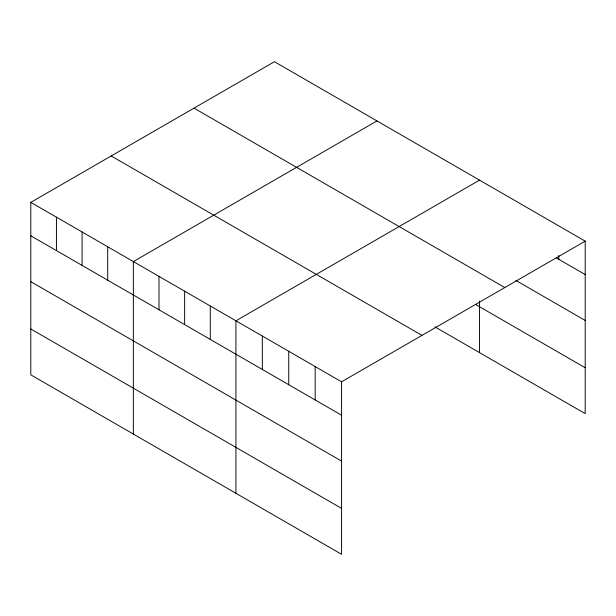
<?xml version="1.0" encoding="UTF-8"?>
<svg xmlns="http://www.w3.org/2000/svg" width="616" height="616" viewBox="0 0 616 616"><rect width="100%" height="100%" fill="white"/><g stroke="black" fill="none" stroke-linecap="round" stroke-linejoin="round"><path stroke-width="0.92" d="M30.8 202.371L341.58 381.797L341.58 554.284L30.8 374.851L30.8 202.371L274.42 61.716L585.2 241.149L585.2 413.629L434.873 326.842M376.977 120.929L133.356 261.577L133.356 434.064M479.533 180.142L235.92 320.79L235.92 493.277M341.58 381.797L585.2 241.149M556.31 257.881L585.2 274.567M515.854 280.419L585.2 320.459M194.025 108.131L504.804 287.564M475.398 304.35L585.2 367.737M111.196 155.956L421.975 335.381M30.8 235.789L341.58 415.215M30.8 281.681L341.58 461.107M30.8 328.959L341.58 508.392M558.781 255.494L558.781 259.313M479.533 301.062L479.533 352.629M315.169 366.543L315.169 399.961M288.75 351.297L288.75 384.715M262.331 336.043L262.331 369.461M210.279 305.99L210.279 339.408M184.638 291.183L184.638 324.601M158.997 276.384L158.997 309.802M107.715 246.777L107.715 280.195M82.082 231.97L82.082 265.396M56.441 217.171L56.441 250.589"/></g></svg>
